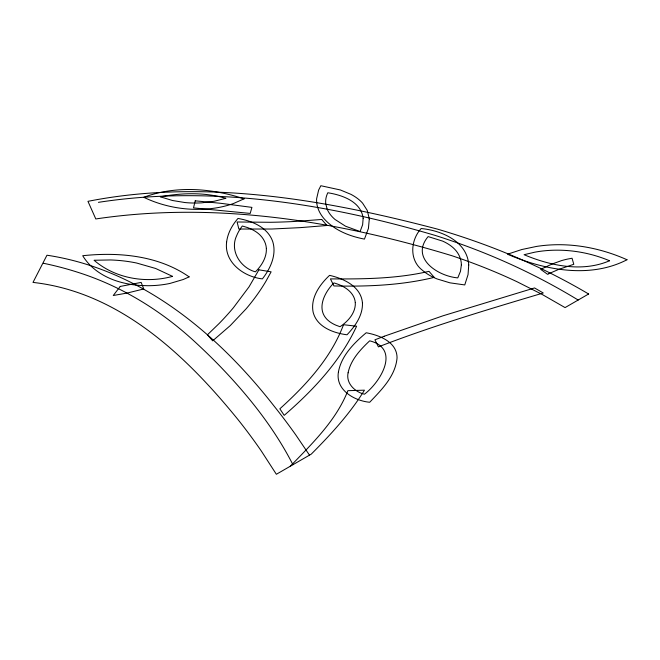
<?xml version="1.0" encoding="UTF-8"?>
<svg xmlns="http://www.w3.org/2000/svg" width="660" height="660" viewBox="0 0 660 660"><rect width="100%" height="100%" fill="white"/><g stroke="black" fill="none" stroke-linecap="round" stroke-linejoin="round"><path stroke-width="0.99" d="M290.309 466.224C312.229 443.536 336.138 420.601 347.878 390.679L364.452 390.175C349.816 413.861 330.833 434.486 311.248 454.138L276.358 474.276L261.442 451.201A1096.078 632.816 0 0 0 238.012 419.603C185.905 355.319 119.047 291.951 33 282.414L46.959 255.214C140.473 269.272 217.041 333.168 273.661 405.553A1276.217 736.816 0 0 1 295.878 435.047L309.499 455.144M98.422 202.339C211.216 184.99 327.071 203.462 435.608 235.546A549.252 317.105 0 0 1 491.411 255.915C521.392 268.397 550.423 283.14 578.152 300.036M292.933 464.706C273.884 427.391 247.351 394.399 218.262 364.452A969.4 559.68 0 0 0 194.362 341.327C161.048 310.629 121.621 286.234 78.325 272.464A231.611 133.716 0 0 0 43.469 263.274M363.149 218.27L362.637 224.722L360.096 231.553L345.502 226.19L335.008 219.458A54.541 31.49 0 0 1 327.146 209.113L325.751 203.643A56.315 32.513 0 0 1 327.822 192.769C342.193 195.013 361.094 201.547 363.149 218.27M468.74 264.924L468.039 274.618L464.764 284.93L449.938 282.835L437.093 278.949A55.688 32.15 0 0 1 422.309 270.171C409.018 259.974 410.536 240.091 421.146 228.525C441.606 230.48 467.263 241.387 468.74 264.924M355.295 302.552C355.682 308.278 353.141 313.756 349.635 318.137A65.538 37.834 0 0 1 340.032 326.725L335.899 325.182A32.917 19 0 0 1 326.807 319.176C316.28 308.154 324.91 291.835 333.927 282.917C343.406 285.557 354.263 291.695 355.295 302.552M369.295 218.938L368.412 228.484L364.452 239.101C349.495 236.23 334.298 230.307 324.002 218.641A72.971 42.133 0 0 1 316.627 198.693L318.64 190.063L320.842 185.724L340.387 189.973L350.947 194.353A53.212 30.723 0 0 1 362.596 203.156L367.29 210.482L369.295 218.938M266.359 248.366C266.805 257.425 261.649 265.675 255.42 271.837C240.265 267.795 229.548 250.594 236.668 235.678A88.712 51.216 0 0 1 242.335 226.009L247.277 227.494A37.406 21.598 0 0 1 258.613 233.739C262.952 237.386 265.997 242.641 266.359 248.366M362.455 303.088C362.86 315.447 355.138 326.213 347.012 334.785C333.325 333.028 316.759 326.997 313.104 312.056C310.357 297.792 319.671 284.617 329.563 275.36C343.728 278.545 361.201 286.588 362.455 303.088M226.603 242.187C224.045 262.556 244.093 276.911 262.399 278.883C270.418 268.579 276.812 254.884 272.762 241.684C267.795 227.188 251.889 220.869 237.979 218.452C232.147 225.142 227.626 233.261 226.603 242.187M338.44 371.885C335.247 389.878 354.247 400.81 369.691 402.262C381.571 389.796 395.522 376.01 397.056 357.885C397.072 341.929 379.351 335.189 366.201 332.772C353.983 343.093 341.492 355.542 338.44 371.885M461.365 264.841L460.482 271.293L457.784 277.876C438.034 276.284 409.975 258.192 428.126 236.585L442.703 241.131A46.192 26.672 0 0 1 453.073 247.657C457.99 251.98 461.381 258.209 461.365 264.841M348.1 372.801C345.782 383.328 354.899 391.982 364.452 394.21C380.449 382.09 400.958 348.793 369.691 340.824C360.343 349.643 350.757 359.799 348.1 372.801M195.236 200.83L193.495 207.883L250.189 213.419L251.93 207.38L220.712 203.305L195.236 200.83M343.522 324.712C330.94 358.19 305.976 385.192 279.848 408.812L284.204 415.354C313.219 390.241 340.321 361.399 356.606 326.221L343.522 324.712M258.91 269.825L249.035 286.844L233.409 307.733A482.361 278.487 0 0 1 218.996 323.623L207.446 334.785L212.685 340.824L230.274 325.586L246.155 308.789A404.869 233.747 0 0 0 265.856 281.391L271.12 271.837L258.91 269.825M120.227 286.44L113.248 295.507L127.273 293.024L143.773 288.956L141.157 282.414L120.227 286.44M588.621 293.997L565.067 307.593L541.678 294.178L517.3 281.87A493.49 284.914 0 0 0 451.943 255.725C337.499 220.935 215.061 201.118 95.799 218.955L87.953 201.333C203.758 178.472 324.761 199.444 437.431 229.111A552.181 318.796 0 0 1 496.881 249.381C528.569 261.814 559.325 276.655 588.621 293.997M548.79 273.702L547.627 274.354L540.647 269.321L552.346 263.909L561.635 260.584A56.422 32.571 0 0 1 567.658 259.066L572.047 258.241L573.796 264.28L558.418 269.503L548.79 273.702M627 259.751C589.768 278.957 544.318 270.072 507.499 254.207L521.796 249.529L536.481 246.436A86.303 49.83 0 0 1 559.004 244.703C582.417 244.736 605.665 250.198 627 259.751M244.084 198.817L233.624 203.462A67.204 38.8 0 0 1 215.902 207.958C191.515 211.687 166.023 207.966 143.773 197.307C175.89 185.287 212 188.257 244.084 198.817M609.551 260.758C582.227 272.53 550.522 265.765 524.073 254.71L534.691 252.202A73.128 42.223 0 0 1 551.001 250.313C570.974 249.389 591.121 253.011 609.551 260.758M189.131 276.87L183.274 279.493L170.016 283.421A64.193 37.059 0 0 1 147.716 285.714L140.011 285.442A62.84 36.283 0 0 1 117.381 281.226C103.48 276.812 90.362 268.422 82.715 255.717C118.94 251.881 158.507 255.494 189.131 276.87M384.178 336.253L374.921 339.817L378.411 346.871C432.366 325.999 487.864 309.507 543.262 292.982L534.542 287.95L442.942 315.818L384.178 336.253M225.77 198.313L214.071 201.292L201.77 202.834A60.068 34.683 0 0 1 184.957 202.546L172.441 200.492L160.347 196.804C181.896 192.794 204.559 192.142 225.77 198.313M172.557 276.367C145.942 283.701 115.195 278.545 94.058 260.254L110.517 259.957A91.938 53.081 0 0 1 136.579 263.018L155.636 268.471L172.557 276.367M434.231 277.373C401.478 285.351 367.504 286.679 333.927 285.937L330.437 278.883C363.379 279.13 396.742 278.817 429 271.334L434.231 277.373M321.717 219.466L296.431 221.364A365.929 211.266 0 0 1 270.542 222.288L237.105 221.983L238.854 229.028L271.862 229.02L300.151 227.642L326.947 225.505L321.717 219.466"/></g></svg>
